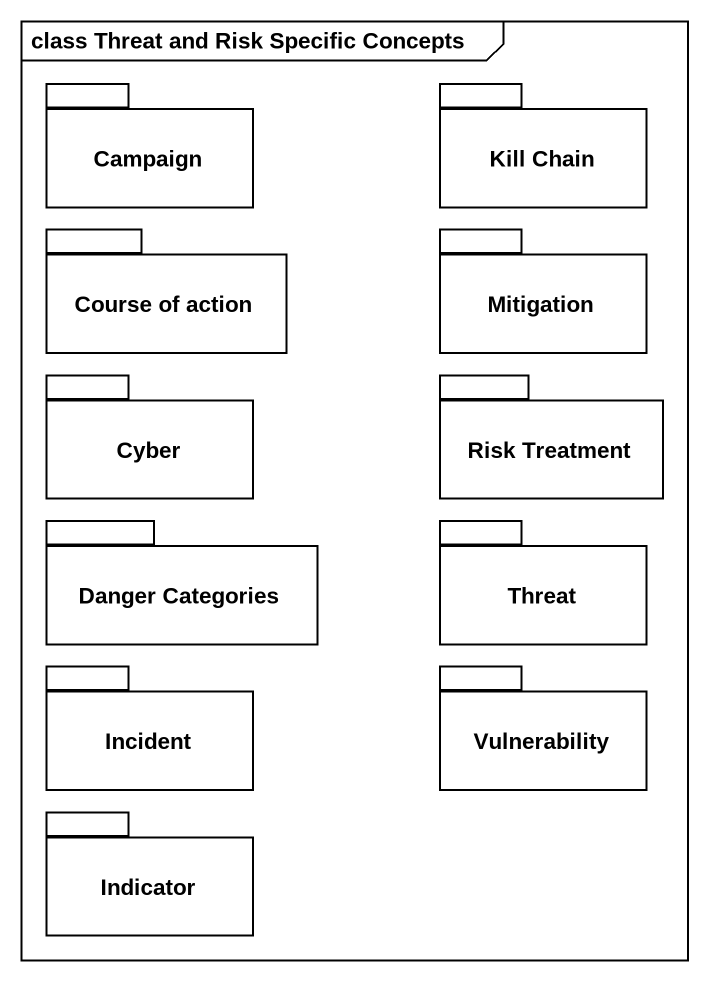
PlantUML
@startuml
mainframe class Threat and Risk Specific Concepts
package Campaign {
}
package "Kill Chain" as Kill_Chain {
}
package "Course of action" as Course_of_action {
}
package Mitigation {
}
package Cyber {
}
package "Risk Treatment" as Risk_Treatment {
}
package "Danger Categories" as Danger_Categories {
}
package Threat {
}
package Incident {
}
package Vulnerability {
}
package Indicator {
}
@enduml
